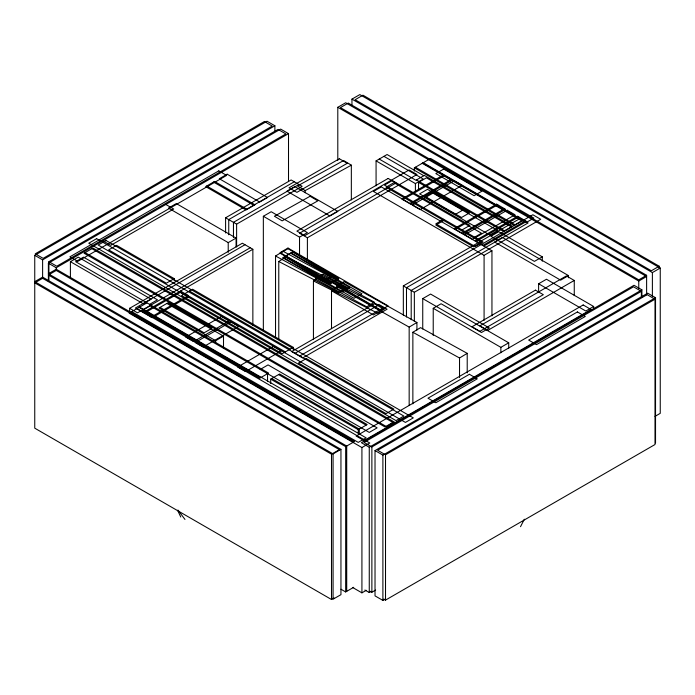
<?xml version="1.0" encoding="UTF-8"?>
<svg xmlns="http://www.w3.org/2000/svg" width="695" height="695" viewBox="0 0 695 695"><rect width="100%" height="100%" fill="white"/><g stroke="black" fill="none" stroke-linecap="round" stroke-linejoin="round"><path stroke-width="1.04" d="M520.52 526.706L524.334 519.217M313.436 280.902L320.743 276.063L385.23 308.45L377.932 313.297L313.436 280.902L313.436 339.455M278.773 261.502L286.192 256.716L346.492 287.895L339.073 292.682L278.773 261.502L278.773 339.568M275.541 256.003L283.143 251.321L349.733 287.339L342.122 292.022L275.541 256.003L275.541 337.327M412.865 403.83L412.865 332.262L420.553 327.623L467.214 353.347L467.214 372.868M459.534 377.515L459.534 357.995L467.214 353.347M409.164 327.102L416.913 322.489L344.034 281.631L336.284 286.236L409.164 327.102L409.164 405.168M334.13 597.987L331.506 599.507L34.75 428.172L34.75 255.326L267.019 121.225L274.881 125.769L274.881 131.19M34.75 255.326L42.612 259.869L274.881 125.769M48.911 261.685L278.026 129.4L285.897 133.935L56.773 266.22L48.911 261.685L48.911 280.111M48.381 281.51L48.381 263.197L280.65 129.096L288.512 133.64L288.512 181.352M48.381 263.197L56.243 267.74L288.512 133.64M70.404 261.685L78.266 257.141L151.145 299.215L143.283 303.758L70.404 261.685L70.404 277.948M337.796 107.299L345.667 102.764L646.619 276.514L638.757 281.058L337.796 107.299L337.796 160.432M351.957 105.631L351.957 99.124L359.819 94.59L660.25 268.035L660.25 413.343L655.003 416.366M225.597 217.787L291.136 179.953L302.151 186.303L236.613 224.146L225.597 217.787L225.597 232.973M294.28 181.769L228.742 219.603L228.742 234.788M298.998 184.488L233.459 222.331L233.459 237.508M263.344 216.275L271.215 211.732L307.39 232.625L299.528 237.16L263.344 216.275L263.344 330.134M236.083 238.072L176.313 203.565L168.451 208.1L228.221 242.607L236.083 238.072L236.083 246.742M376.073 185.817L376.073 160.884L387.089 154.525L423.785 175.713M174.219 278.634L166.348 283.178L108.681 249.879L116.543 245.335L174.219 278.634L174.219 280.806M129.652 312.637L129.652 308.302L242.373 243.215L252.858 249.27L252.858 325.173M244.996 244.727L135.421 307.998L152.196 317.685L188.371 296.8L180.509 292.256L144.334 313.141M146.949 302.846L129.122 313.141L361.921 447.545L369.783 443.002L136.993 308.597M149.573 304.367L157.435 299.823L83.513 257.141L75.642 261.685L268.591 373.076L259.678 378.228L142.232 310.413L150.094 305.878L369.262 432.412L377.124 427.868L268.07 364.901L260.199 369.445M250.243 247.759L137.514 312.837L129.652 308.302M143.283 312.533L252.858 249.27M151.145 317.076L188.371 295.584L180.509 291.04M414.35 171.092L414.35 167.843L430.605 158.46L533.89 218.091L526.028 222.635L422.742 162.995M307.39 237.768L416.974 174.506L409.103 169.962L299.528 233.225L307.39 237.768L307.39 259.452M376.073 160.884L415.402 183.584L423.264 179.041L383.935 156.34M418.546 189.961L418.546 182.377L426.409 177.833L511.346 226.874M402.813 199.63L444.235 175.713M409.633 203.565L451.055 179.649M160.059 307.39L204.104 332.818L211.966 328.275L167.921 302.846L159.007 307.998L215.632 340.689L223.503 336.145L223.503 348.073M443.714 219.299L435.843 223.842L475.172 246.543L483.034 242.008L384.465 185.096L392.328 180.552L469.924 225.354L462.062 229.897M443.714 220.515L435.843 225.058L473.599 246.847L481.461 242.312L386.038 187.216L393.9 182.672L481.461 233.225L473.599 237.768M331.506 290.745L339.377 286.201L381.32 310.413L373.45 314.957L331.506 290.745L331.506 328.692M455.242 229.289L497.716 204.773M462.062 233.225L504.527 208.709M476.214 241.4L518.687 216.883M293.238 347.344L282.222 353.703L181.56 295.584L192.567 289.224L293.238 347.344L293.238 349.516M403.335 315.174L403.335 285.897L520.26 218.395L528.122 222.939L411.205 290.44L411.205 319.717M294.81 353.399L379.218 304.662L387.089 309.206L302.673 357.942L291.665 351.583L374.501 303.758L382.363 308.302L299.528 356.127M483.034 245.335L525.507 220.819M403.335 285.897L414.35 292.256L540.71 219.299L532.839 214.764L406.488 287.713L406.488 316.99M491.947 250.782L381.32 186.912L373.45 191.455L484.085 255.326L491.947 250.782L491.947 315.843M270.685 379.131L279.599 373.988L367.16 424.541L358.246 429.684L270.685 379.131L270.685 383.466M422.742 298.615L430.605 294.072L489.323 327.971L481.461 332.514L422.742 298.615L422.742 328.97M433.228 335.407L433.228 308.302L441.09 303.758L508.723 342.809L508.723 348.23M542.282 256.837L534.42 261.381L490.896 236.257L498.767 231.713L542.282 256.837L542.282 261.172M538.608 292.456L538.608 283.777L546.478 279.242L593.66 306.486L593.66 308.649M568.493 275.602L560.63 280.146L494.571 242.008L502.433 237.464L568.493 275.602L568.493 277.774M574.261 280.45L487.751 330.394L479.889 325.859L566.399 275.906L574.261 280.45L574.261 295.627M433.228 308.302L500.86 347.344L508.723 342.809M331.506 454.2L339.377 449.665L42.612 278.33L34.75 282.874L331.506 454.2L331.506 599.507M333.079 453.905L340.95 449.361L340.95 594.659L333.079 599.203L333.079 453.905L34.75 281.657L42.612 277.123L340.95 449.361M353.529 442.098L56.243 270.459L48.381 275.003L345.667 446.633L354.58 441.49L56.243 269.252L48.381 273.787L346.709 446.034L346.709 591.332M659.199 266.22L651.337 270.763L355.102 99.733L362.964 95.189L659.199 266.22L659.199 268.392M646.619 275.307L638.757 279.842L340.42 107.603L348.291 103.06L646.619 275.307L646.619 294.819M593.66 306.486L585.798 311.021L538.608 283.777M351.957 99.124L652.388 272.579L660.25 268.035M641.902 289.832L634.031 285.289L361.391 442.698L369.262 447.241L641.902 289.832L641.902 297.425M641.372 291.344L633.51 286.809L364.015 442.394L371.877 446.937L641.372 291.344L641.372 296.765M384.769 599.325L382.893 600.411L375.022 595.876L375.022 450.568L647.67 293.16L655.533 297.703L655.533 443.002M375.022 450.568L382.893 455.112L655.533 297.703M655.003 299.215L647.141 294.68L377.646 450.264L385.517 454.808L655.003 299.215L655.003 444.522L385.517 600.106L383.762 599.099M340.976 589.23L345.667 591.94L353.703 587.292M352.53 587.423L361.921 592.844L366.291 590.324M364.892 590.02L369.262 592.54L371.139 591.454M370.131 591.228L371.877 592.236L375.639 590.072M351.34 165.167L343.66 160.528L297.521 185.956L305.201 190.595L351.34 165.167L351.34 199.873M412.865 332.262L459.534 357.995M423.264 162.7L522.883 220.211L513.97 225.354L414.35 167.843M422.213 163.299L521.832 220.819M415.402 167.234L515.012 224.754M416.444 179.953L504.527 230.81M379.218 159.068L415.923 180.257L424.315 175.409L512.397 226.266L503.484 231.409L418.546 182.377M213.539 182.073L253.91 205.381M206.719 186.008L247.099 209.317M290.614 253.206L331.506 276.818L323.644 281.353L282.752 257.749L291.136 252.902L361.921 293.768L354.05 298.311L283.273 257.445M165.827 204.469L173.689 209.013L110.774 245.335L102.912 240.791M189.422 291.04L290.084 349.168M184.705 293.768L285.367 351.887M91.896 248.662L392.849 422.421L384.987 426.956L84.034 253.206L92.948 248.063L394.43 422.117L386.559 426.661L85.085 252.598M166.878 303.454L223.503 336.145M278.556 374.588L366.109 425.14M271.736 378.523L359.298 429.076L359.298 434.497M139.608 307.086L366.109 437.859L358.246 442.394L131.746 311.629M139.087 307.39L260.729 377.62M178.042 510.113L184.966 519.434M177.625 510.356L180.77 517.019M652.388 272.579L652.388 296.435M638.757 281.058L638.757 288.642M500.86 347.344L500.86 352.773M484.085 255.326L484.085 320.386M416.913 322.489L416.913 330.082M415.402 183.584L415.402 191.177M414.35 292.256L414.35 321.533M385.517 454.808L385.517 600.106M382.893 455.112L382.893 600.411M371.877 446.937L371.877 592.236M369.262 447.241L369.262 592.54M361.921 447.545L361.921 592.844M358.246 429.684L358.246 432.933M345.667 446.633L345.667 591.94M305.201 190.595L305.201 192.767M299.528 237.16L299.528 255.595M267.54 373.684L267.54 381.277M236.613 224.146L236.613 246.916M228.221 242.607L228.221 252.372M215.632 340.689L215.632 342.861M56.243 267.74L56.243 269.903M42.612 259.869L42.612 277.218M322.993 274.325L315.382 279.008L366.76 306.851L374.379 302.177L322.993 274.325M264.395 121.529L35.271 253.814L43.142 258.349L272.258 126.073L264.395 121.529M96.622 238.672L88.751 243.215L396.002 420.605L403.865 416.062L96.622 238.672M218.786 170.866L69.882 256.837L77.744 261.381L226.648 175.409L218.786 170.866M106.057 240.496L98.195 245.031L405.437 422.421L413.299 417.877L106.057 240.496M214.59 181.464L205.677 186.608L246.047 209.916L254.961 204.773L214.59 181.464M227.169 174.202L219.307 178.737L259.678 202.045L267.54 197.51L227.169 174.202M339.377 158.764L289.042 187.824L296.904 192.359L347.239 163.299L339.377 158.764M294.81 186.608L286.939 191.151L329.934 215.971L337.796 211.436L294.81 186.608M388.131 178.441L296.904 231.105L304.766 235.648L396.002 182.976L388.131 178.441M287.991 248.063L280.128 252.598L380.269 310.413L388.131 305.878L287.991 248.063M443.714 169.05L435.843 173.594L474.12 195.695L481.982 191.151L443.714 169.05M443.184 175.105L401.762 199.022L410.676 204.165L452.097 180.257L443.184 175.105M427.46 189.335L419.589 193.879L455.242 214.46L463.113 209.916L427.46 189.335M432.177 191.455L424.315 195.99L461.541 217.483L469.403 212.948L432.177 191.455M432.177 192.663L424.315 197.206L489.853 235.04L497.716 230.505L432.177 192.663M454.2 180.856L412.248 205.077L420.119 209.612L462.062 185.4L454.2 180.856M221.401 316.468L185.747 337.058L193.618 341.592L229.272 321.012L221.401 316.468M230.844 321.924L195.191 342.505L203.053 347.048L238.706 326.459L230.844 321.924M496.664 204.165L454.2 228.69L463.113 233.833L505.578 209.317L496.664 204.165M507.15 210.22L464.686 234.745L472.548 239.28L515.012 214.764L507.15 210.22M273.309 346.44L237.655 367.021L245.526 371.564L281.171 350.984L273.309 346.44M517.636 216.275L475.172 240.791L484.085 245.943L526.549 221.418L517.636 216.275M306.339 358.551L298.476 363.085L386.038 413.638L393.9 409.103L306.339 358.551M535.463 290.136L472.027 326.763L479.889 331.307L543.325 294.68L535.463 290.136M583.174 304.966L356.153 436.043L364.015 440.578L591.045 309.51L583.174 304.966M469.403 374.292L427.981 398.2L435.843 402.744L477.265 378.827L469.403 374.292M577.406 311.933L528.652 340.081L536.514 344.624L585.277 316.468L577.406 311.933M288.034 248.688L280.085 253.18L330.942 283.152L338.891 278.66L288.034 248.688M310.074 196.259L274.421 216.241L282.161 220.854L317.815 200.872L310.074 196.259M292.795 252.05L284.759 256.481L329.847 283.725L337.892 279.294L292.795 252.05"/></g></svg>
